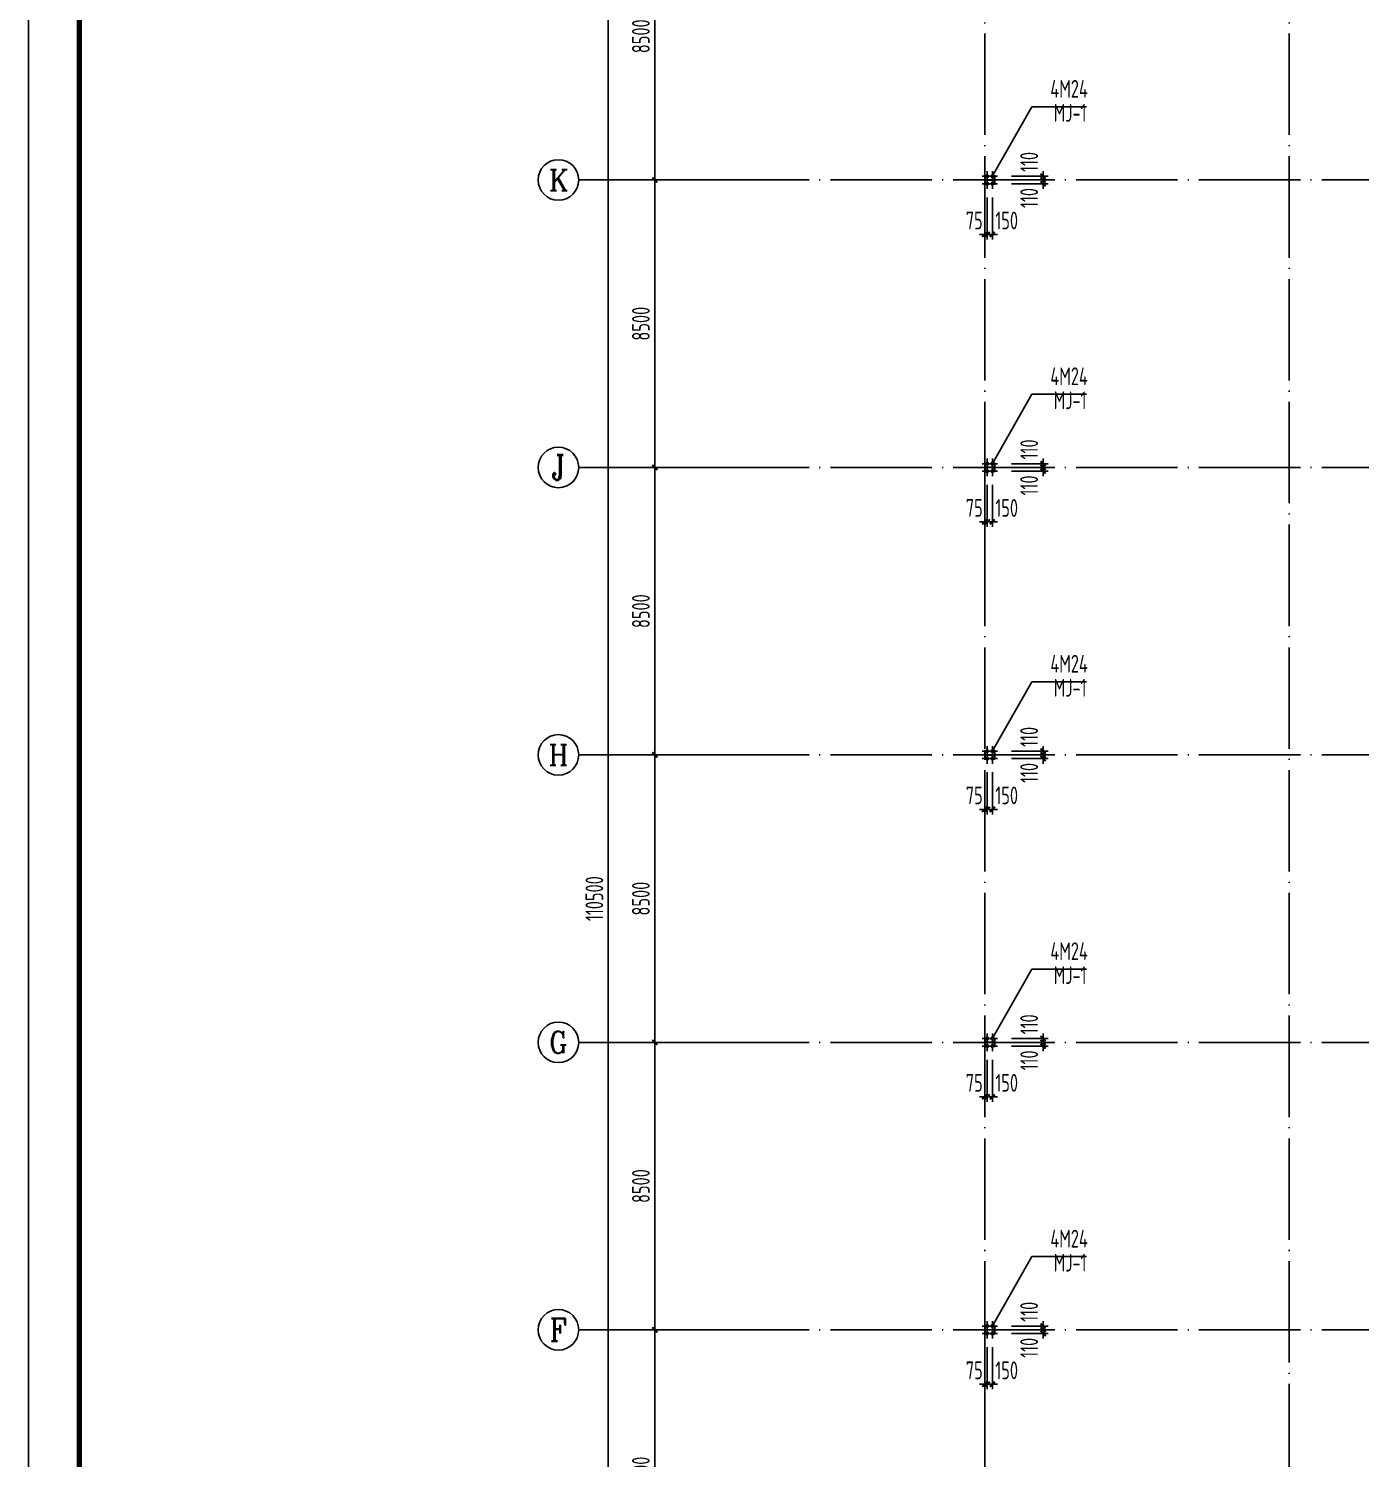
# Model space of a CAD drawing. Extents: x 753177 to 2169292, y -530934 to -273477.
# Drawn here: x 1087066 to 1126425, y -447679 to -405400 of the extents above; entities that cross this region are included whole.
import ezdxf
from ezdxf.enums import TextEntityAlignment as Align

# ---------------------------------------------------------------- set-up
doc = ezdxf.new("R2010")
doc.units = 0
doc.header["$LTSCALE"] = 1500
doc.header["$MEASUREMENT"] = 0
doc.linetypes.add('DASHED', pattern=[0.75, 0.5, -0.25])
doc.linetypes.add('DOTE', pattern=[2.42, 2, -0.2, 0.02, -0.2])
doc.layers.get('Defpoints').update_dxf_attribs({"color": 252})
for name, color, linetype in [('00-tk', 151, 'Continuous'), ('AXIS', 3, 'Continuous'), ('AXIS_TEXT', 7, 'Continuous'), ('Boltx', 252, 'DASHED'), ('DIM', 3, 'Continuous'), ('M_Prof', 2, 'Continuous'), ('TEXT', 7, 'Continuous')]:
    doc.layers.add(name, color=color, linetype=linetype)
doc.layers.add('TK', color=252, linetype='Continuous', lineweight=13)
doc.styles.add('_TCH_AXIS', font='COMPLEX', dxfattribs={"bigfont": 'GBCBIG'})
doc.styles.add('COMPLEX', font='COMPLEX')
doc.styles.add('TSSD_Dimension', font='Tssdeng.shx', dxfattribs={"width": 0.7, "bigfont": 'hztxt.shx'})
doc.styles.add('TSSD_Label', font='Tssdeng.shx', dxfattribs={"width": 0.7, "bigfont": 'hztxt.shx'})
doc.dimstyles.new('TSSD_150_150', dxfattribs={"dimtxt": 525, "dimasz": 150, "dimexe": 150, "dimexo": 375, "dimgap": 150, "dimtad": 1, "dimdec": 0, "dimzin": 0, "dimdsep": 46, "dimtxsty": 'TSSD_Dimension', "dimblk": 'ARCHTICK', "dimblk1": 'ARCHTICK', "dimblk2": 'ARCHTICK', "dimcen": 0, "dimdle": 150, "dimclrt": 7, "dimadec": 0, "dimazin": 0, "dimtfac": 1, "dimtdec": 0, "dimtix": 1, "dimtmove": 2, "dimatfit": 3, "dimfxl": 0, "dimtolj": 1, "dimtzin": 0, "dimarcsym": 0})

# ---------------------------------------------------------------- blocks, each defined once
blk = doc.blocks.new('A$C16496DF1')
at = {"layer": '00-tk'}
blk.add_line((176850, 1500), (3750, 1500), dxfattribs=at)
at = {"layer": '00-tk', "linetype": 'Continuous'}
blk.add_line((178350, 0), (0, 0), dxfattribs=at)
at = {"layer": '00-tk', "const_width": 150}
blk.add_lwpolyline([(3750, 124650), (176850, 124650), (176850, 1500), (3750, 1500)], close=True, dxfattribs=at)
blk = doc.blocks.new('_ArchTick')
at = {"color": 0, "linetype": 'ByBlock', "const_width": 0.4}
blk.add_lwpolyline([(-0.5, -0.5), (0.5, 0.5)], dxfattribs=at)
blk = doc.blocks.new('*D56')
at = {"layer": 'AXIS', "color": 0, "lineweight": -2, "transparency": 16777216}
for p, q in [((587000, 100870), (583475, 100870)), ((583625, 92220), (583625, 101020)), ((587000, 92370), (583475, 92370))]:
    blk.add_line(p, q, dxfattribs=at)
at = {"layer": 'Defpoints', "color": 0, "transparency": 16777216}
for p in [(583625, 100870), (587375, 100870), (587375, 92370)]:
    blk.add_point(p, dxfattribs=at)
at = {"layer": 'AXIS', "color": 0, "lineweight": -2, "transparency": 16777216, "xscale": 150, "yscale": 150, "zscale": 150}
for p, rotation in [((583625, 100870), 90), ((583625, 92370), 270)]:
    blk.add_blockref('_ArchTick', p, dxfattribs=dict(at, rotation=rotation))
at = {"layer": 'AXIS', "color": 7, "transparency": 16777216, "insert": (583213, 96620), "char_height": 525, "attachment_point": 5, "rotation": 90, "style": 'TSSD_Dimension'}
blk.add_mtext('\\A1;8500', dxfattribs=at)
blk = doc.blocks.new('*D57')
at = {"layer": 'AXIS', "color": 0, "lineweight": -2, "transparency": 16777216}
for p, q in [((583625, 100720), (583625, 109520)), ((587000, 109370), (583475, 109370)), ((587000, 100870), (583475, 100870))]:
    blk.add_line(p, q, dxfattribs=at)
at = {"layer": 'Defpoints', "color": 0, "transparency": 16777216}
for p in [(583625, 109370), (587375, 109370), (587375, 100870)]:
    blk.add_point(p, dxfattribs=at)
at = {"layer": 'AXIS', "color": 0, "lineweight": -2, "transparency": 16777216, "xscale": 150, "yscale": 150, "zscale": 150}
for p, rotation in [((583625, 109370), 90), ((583625, 100870), 270)]:
    blk.add_blockref('_ArchTick', p, dxfattribs=dict(at, rotation=rotation))
at = {"layer": 'AXIS', "color": 7, "transparency": 16777216, "insert": (583213, 105120), "char_height": 525, "attachment_point": 5, "rotation": 90, "style": 'TSSD_Dimension'}
blk.add_mtext('\\A1;8500', dxfattribs=at)
blk = doc.blocks.new('*D58')
at = {"layer": 'AXIS', "color": 0, "lineweight": -2, "transparency": 16777216}
for p, q in [((583625, 109220), (583625, 118020)), ((587000, 117870), (583475, 117870)), ((587000, 109370), (583475, 109370))]:
    blk.add_line(p, q, dxfattribs=at)
at = {"layer": 'Defpoints', "color": 0, "transparency": 16777216}
for p in [(583625, 117870), (587375, 117870), (587375, 109370)]:
    blk.add_point(p, dxfattribs=at)
at = {"layer": 'AXIS', "color": 0, "lineweight": -2, "transparency": 16777216, "xscale": 150, "yscale": 150, "zscale": 150}
for p, rotation in [((583625, 117870), 90), ((583625, 109370), 270)]:
    blk.add_blockref('_ArchTick', p, dxfattribs=dict(at, rotation=rotation))
at = {"layer": 'AXIS', "color": 7, "transparency": 16777216, "insert": (583213, 113620), "char_height": 525, "attachment_point": 5, "rotation": 90, "style": 'TSSD_Dimension'}
blk.add_mtext('\\A1;8500', dxfattribs=at)
blk = doc.blocks.new('*D59')
at = {"layer": 'AXIS', "color": 0, "lineweight": -2, "transparency": 16777216}
for p, q in [((583625, 117720), (583625, 126520)), ((587000, 126370), (583475, 126370)), ((587000, 117870), (583475, 117870))]:
    blk.add_line(p, q, dxfattribs=at)
at = {"layer": 'Defpoints', "color": 0, "transparency": 16777216}
for p in [(583625, 126370), (587375, 126370), (587375, 117870)]:
    blk.add_point(p, dxfattribs=at)
at = {"layer": 'AXIS', "color": 0, "lineweight": -2, "transparency": 16777216, "xscale": 150, "yscale": 150, "zscale": 150}
for p, rotation in [((583625, 126370), 90), ((583625, 117870), 270)]:
    blk.add_blockref('_ArchTick', p, dxfattribs=dict(at, rotation=rotation))
at = {"layer": 'AXIS', "color": 7, "transparency": 16777216, "insert": (583213, 122120), "char_height": 525, "attachment_point": 5, "rotation": 90, "style": 'TSSD_Dimension'}
blk.add_mtext('\\A1;8500', dxfattribs=at)
blk = doc.blocks.new('*D60')
at = {"layer": 'AXIS', "color": 0, "lineweight": -2, "transparency": 16777216}
for p, q in [((587000, 134870), (583475, 134870)), ((583625, 126220), (583625, 135020)), ((587000, 126370), (583475, 126370))]:
    blk.add_line(p, q, dxfattribs=at)
at = {"layer": 'Defpoints', "color": 0, "transparency": 16777216}
for p in [(583625, 134870), (587375, 134870), (587375, 126370)]:
    blk.add_point(p, dxfattribs=at)
at = {"layer": 'AXIS', "color": 0, "lineweight": -2, "transparency": 16777216, "xscale": 150, "yscale": 150, "zscale": 150}
for p, rotation in [((583625, 134870), 90), ((583625, 126370), 270)]:
    blk.add_blockref('_ArchTick', p, dxfattribs=dict(at, rotation=rotation))
at = {"layer": 'AXIS', "color": 7, "transparency": 16777216, "insert": (583213, 130620), "char_height": 525, "attachment_point": 5, "rotation": 90, "style": 'TSSD_Dimension'}
blk.add_mtext('\\A1;8500', dxfattribs=at)
blk = doc.blocks.new('*D61')
at = {"layer": 'AXIS', "color": 0, "lineweight": -2, "transparency": 16777216}
for p, q in [((587000, 143370), (583475, 143370)), ((583625, 134720), (583625, 143520)), ((587000, 134870), (583475, 134870))]:
    blk.add_line(p, q, dxfattribs=at)
at = {"layer": 'Defpoints', "color": 0, "transparency": 16777216}
for p in [(583625, 143370), (587375, 143370), (587375, 134870)]:
    blk.add_point(p, dxfattribs=at)
at = {"layer": 'AXIS', "color": 0, "lineweight": -2, "transparency": 16777216, "xscale": 150, "yscale": 150, "zscale": 150}
for p, rotation in [((583625, 143370), 90), ((583625, 134870), 270)]:
    blk.add_blockref('_ArchTick', p, dxfattribs=dict(at, rotation=rotation))
at = {"layer": 'AXIS', "color": 7, "transparency": 16777216, "insert": (583213, 139120), "char_height": 525, "attachment_point": 5, "rotation": 90, "style": 'TSSD_Dimension'}
blk.add_mtext('\\A1;8500', dxfattribs=at)
blk = doc.blocks.new('_AXISO')
blk.add_circle((0, 0), 0.5)
at = {"layer": 'AXIS_TEXT', "style": 'COMPLEX', "width": 1.041667}
blk.add_attdef('A', text='', height=0.56, dxfattribs=at).set_placement((-0.25, -0.28), (0.25, -0.28), align=Align.FIT)
blk = doc.blocks.new('*D66')
at = {"layer": 'Defpoints', "color": 0, "transparency": 16777216}
for p in [(582250, 168870), (588523, 168870), (588523, 58370)]:
    blk.add_point(p, dxfattribs=at)
at = {"layer": 'DIM', "color": 0, "lineweight": -2, "transparency": 16777216}
for p, q in [((588148, 168870), (582100, 168870)), ((582250, 58220), (582250, 169020)), ((588148, 58370), (582100, 58370))]:
    blk.add_line(p, q, dxfattribs=at)
at = {"layer": 'DIM', "color": 0, "lineweight": -2, "transparency": 16777216, "xscale": 150, "yscale": 150, "zscale": 150}
for p, rotation in [((582250, 168870), 90), ((582250, 58370), 270)]:
    blk.add_blockref('_ArchTick', p, dxfattribs=dict(at, rotation=rotation))
at = {"layer": 'DIM', "color": 7, "transparency": 16777216, "insert": (581838, 113620), "char_height": 525, "attachment_point": 5, "rotation": 90, "style": 'TSSD_Dimension'}
blk.add_mtext('\\A1;110500', dxfattribs=at)
blk = doc.blocks.new('A$C01EB0BB3')
at = {"layer": 'M_Prof'}
for points in [[(300, 76375), (300, 76625), (288, 76625), (288, 76504), (12, 76504), (12, 76625), (0, 76625), (0, 76375), (12, 76375), (12, 76496), (288, 76496), (288, 76375)], [(300, 67875), (300, 68125), (288, 68125), (288, 68004), (12, 68004), (12, 68125), (0, 68125), (0, 67875), (12, 67875), (12, 67996), (288, 67996), (288, 67875)], [(300, 59375), (300, 59625), (288, 59625), (288, 59504), (12, 59504), (12, 59625), (0, 59625), (0, 59375), (12, 59375), (12, 59496), (288, 59496), (288, 59375)], [(300, 50875), (300, 51125), (288, 51125), (288, 51004), (12, 51004), (12, 51125), (0, 51125), (0, 50875), (12, 50875), (12, 50996), (288, 50996), (288, 50875)], [(300, 42375), (300, 42625), (288, 42625), (288, 42504), (12, 42504), (12, 42625), (0, 42625), (0, 42375), (12, 42375), (12, 42496), (288, 42496), (288, 42375)]]:
    blk.add_lwpolyline(points, close=True, dxfattribs=at)
blk = doc.blocks.new('*D439')
at = {"layer": 'Defpoints', "color": 0, "transparency": 16777216}
for p in [(1115398, -410016), (1115548, -410016), (1115548, -411486)]:
    blk.add_point(p, dxfattribs=at)
at = {"layer": 'DIM', "color": 0, "lineweight": -2, "transparency": 16777216}
for p, q in [((1115398, -410391), (1115398, -411636)), ((1115548, -410391), (1115548, -411636)), ((1115398, -411486), (1115248, -411486)), ((1115398, -411486), (1115548, -411486)), ((1115548, -411486), (1115698, -411486))]:
    blk.add_line(p, q, dxfattribs=at)
at = {"layer": 'DIM', "color": 0, "lineweight": -2, "transparency": 16777216, "xscale": 150, "yscale": 150, "zscale": 150}
blk.add_blockref('_ArchTick', (1115398, -411486), dxfattribs=at)
at = {"layer": 'DIM', "color": 0, "lineweight": -2, "transparency": 16777216, "xscale": 150, "yscale": 150, "zscale": 150, "rotation": 180}
blk.add_blockref('_ArchTick', (1115548, -411486), dxfattribs=at)
at = {"layer": 'DIM', "color": 7, "transparency": 16777216, "insert": (1115972, -411074), "char_height": 525, "attachment_point": 5, "style": 'TSSD_Dimension'}
blk.add_mtext('\\A1;150', dxfattribs=at)
blk = doc.blocks.new('*D440')
at = {"layer": 'Defpoints', "color": 0, "transparency": 16777216}
for p in [(1115739, -409876), (1115739, -409986), (1117048, -409876)]:
    blk.add_point(p, dxfattribs=at)
at = {"layer": 'DIM', "color": 0, "lineweight": -2, "transparency": 16777216}
for p, q in [((1116114, -409876), (1117198, -409876)), ((1116114, -409986), (1117198, -409986)), ((1117048, -409876), (1117048, -409726)), ((1117048, -409986), (1117048, -409876)), ((1117048, -409986), (1117048, -410136))]:
    blk.add_line(p, q, dxfattribs=at)
at = {"layer": 'DIM', "color": 0, "lineweight": -2, "transparency": 16777216, "xscale": 150, "yscale": 150, "zscale": 150}
for p, rotation in [((1117048, -409876), 270), ((1117048, -409986), 90)]:
    blk.add_blockref('_ArchTick', p, dxfattribs=dict(at, rotation=rotation))
at = {"layer": 'DIM', "color": 7, "transparency": 16777216, "insert": (1116636, -410409), "char_height": 525, "attachment_point": 5, "rotation": 90, "style": 'TSSD_Dimension'}
blk.add_mtext('\\A1;110', dxfattribs=at)
blk = doc.blocks.new('*D441')
at = {"layer": 'Defpoints', "color": 0, "transparency": 16777216}
for p in [(1115323, -410016), (1115398, -410016), (1115398, -411486)]:
    blk.add_point(p, dxfattribs=at)
at = {"layer": 'DIM', "color": 0, "lineweight": -2, "transparency": 16777216}
for p, q in [((1115323, -410391), (1115323, -411636)), ((1115398, -410391), (1115398, -411636)), ((1115323, -411486), (1115173, -411486)), ((1115323, -411486), (1115398, -411486)), ((1115398, -411486), (1115548, -411486))]:
    blk.add_line(p, q, dxfattribs=at)
at = {"layer": 'DIM', "color": 0, "lineweight": -2, "transparency": 16777216, "xscale": 150, "yscale": 150, "zscale": 150}
blk.add_blockref('_ArchTick', (1115323, -411486), dxfattribs=at)
at = {"layer": 'DIM', "color": 0, "lineweight": -2, "transparency": 16777216, "xscale": 150, "yscale": 150, "zscale": 150, "rotation": 180}
blk.add_blockref('_ArchTick', (1115398, -411486), dxfattribs=at)
at = {"layer": 'DIM', "color": 7, "transparency": 16777216, "insert": (1115013, -411074), "char_height": 525, "attachment_point": 5, "style": 'TSSD_Dimension'}
blk.add_mtext('\\A1;75', dxfattribs=at)
blk = doc.blocks.new('*D442')
at = {"layer": 'Defpoints', "color": 0, "transparency": 16777216}
for p in [(1115739, -409766), (1115739, -409876), (1117048, -409766)]:
    blk.add_point(p, dxfattribs=at)
at = {"layer": 'DIM', "color": 0, "lineweight": -2, "transparency": 16777216}
for p, q in [((1117048, -409766), (1117048, -409616)), ((1116114, -409766), (1117198, -409766)), ((1116114, -409876), (1117198, -409876)), ((1117048, -409876), (1117048, -409766)), ((1117048, -409876), (1117048, -410026))]:
    blk.add_line(p, q, dxfattribs=at)
at = {"layer": 'DIM', "color": 0, "lineweight": -2, "transparency": 16777216, "xscale": 150, "yscale": 150, "zscale": 150}
for p, rotation in [((1117048, -409766), 270), ((1117048, -409876), 90)]:
    blk.add_blockref('_ArchTick', p, dxfattribs=dict(at, rotation=rotation))
at = {"layer": 'DIM', "color": 7, "transparency": 16777216, "insert": (1116636, -409343), "char_height": 525, "attachment_point": 5, "rotation": 90, "style": 'TSSD_Dimension'}
blk.add_mtext('\\A1;110', dxfattribs=at)
blk = doc.blocks.new('*D451')
at = {"layer": 'Defpoints', "color": 0, "transparency": 16777216}
for p in [(1115398, -418516), (1115548, -418516), (1115548, -419986)]:
    blk.add_point(p, dxfattribs=at)
at = {"layer": 'DIM', "color": 0, "lineweight": -2, "transparency": 16777216}
for p, q in [((1115398, -418891), (1115398, -420136)), ((1115548, -418891), (1115548, -420136)), ((1115398, -419986), (1115248, -419986)), ((1115398, -419986), (1115548, -419986)), ((1115548, -419986), (1115698, -419986))]:
    blk.add_line(p, q, dxfattribs=at)
at = {"layer": 'DIM', "color": 0, "lineweight": -2, "transparency": 16777216, "xscale": 150, "yscale": 150, "zscale": 150}
blk.add_blockref('_ArchTick', (1115398, -419986), dxfattribs=at)
at = {"layer": 'DIM', "color": 0, "lineweight": -2, "transparency": 16777216, "xscale": 150, "yscale": 150, "zscale": 150, "rotation": 180}
blk.add_blockref('_ArchTick', (1115548, -419986), dxfattribs=at)
at = {"layer": 'DIM', "color": 7, "transparency": 16777216, "insert": (1115972, -419574), "char_height": 525, "attachment_point": 5, "style": 'TSSD_Dimension'}
blk.add_mtext('\\A1;150', dxfattribs=at)
blk = doc.blocks.new('*D452')
at = {"layer": 'Defpoints', "color": 0, "transparency": 16777216}
for p in [(1115739, -418376), (1115739, -418486), (1117048, -418376)]:
    blk.add_point(p, dxfattribs=at)
at = {"layer": 'DIM', "color": 0, "lineweight": -2, "transparency": 16777216}
for p, q in [((1116114, -418376), (1117198, -418376)), ((1116114, -418486), (1117198, -418486)), ((1117048, -418376), (1117048, -418226)), ((1117048, -418486), (1117048, -418376)), ((1117048, -418486), (1117048, -418636))]:
    blk.add_line(p, q, dxfattribs=at)
at = {"layer": 'DIM', "color": 0, "lineweight": -2, "transparency": 16777216, "xscale": 150, "yscale": 150, "zscale": 150}
for p, rotation in [((1117048, -418376), 270), ((1117048, -418486), 90)]:
    blk.add_blockref('_ArchTick', p, dxfattribs=dict(at, rotation=rotation))
at = {"layer": 'DIM', "color": 7, "transparency": 16777216, "insert": (1116636, -418909), "char_height": 525, "attachment_point": 5, "rotation": 90, "style": 'TSSD_Dimension'}
blk.add_mtext('\\A1;110', dxfattribs=at)
blk = doc.blocks.new('*D453')
at = {"layer": 'Defpoints', "color": 0, "transparency": 16777216}
for p in [(1115323, -418516), (1115398, -418516), (1115398, -419986)]:
    blk.add_point(p, dxfattribs=at)
at = {"layer": 'DIM', "color": 0, "lineweight": -2, "transparency": 16777216}
for p, q in [((1115323, -418891), (1115323, -420136)), ((1115398, -418891), (1115398, -420136)), ((1115323, -419986), (1115173, -419986)), ((1115323, -419986), (1115398, -419986)), ((1115398, -419986), (1115548, -419986))]:
    blk.add_line(p, q, dxfattribs=at)
at = {"layer": 'DIM', "color": 0, "lineweight": -2, "transparency": 16777216, "xscale": 150, "yscale": 150, "zscale": 150}
blk.add_blockref('_ArchTick', (1115323, -419986), dxfattribs=at)
at = {"layer": 'DIM', "color": 0, "lineweight": -2, "transparency": 16777216, "xscale": 150, "yscale": 150, "zscale": 150, "rotation": 180}
blk.add_blockref('_ArchTick', (1115398, -419986), dxfattribs=at)
at = {"layer": 'DIM', "color": 7, "transparency": 16777216, "insert": (1115013, -419574), "char_height": 525, "attachment_point": 5, "style": 'TSSD_Dimension'}
blk.add_mtext('\\A1;75', dxfattribs=at)
blk = doc.blocks.new('*D454')
at = {"layer": 'Defpoints', "color": 0, "transparency": 16777216}
for p in [(1115739, -418266), (1115739, -418376), (1117048, -418266)]:
    blk.add_point(p, dxfattribs=at)
at = {"layer": 'DIM', "color": 0, "lineweight": -2, "transparency": 16777216}
for p, q in [((1117048, -418266), (1117048, -418116)), ((1116114, -418266), (1117198, -418266)), ((1116114, -418376), (1117198, -418376)), ((1117048, -418376), (1117048, -418266)), ((1117048, -418376), (1117048, -418526))]:
    blk.add_line(p, q, dxfattribs=at)
at = {"layer": 'DIM', "color": 0, "lineweight": -2, "transparency": 16777216, "xscale": 150, "yscale": 150, "zscale": 150}
for p, rotation in [((1117048, -418266), 270), ((1117048, -418376), 90)]:
    blk.add_blockref('_ArchTick', p, dxfattribs=dict(at, rotation=rotation))
at = {"layer": 'DIM', "color": 7, "transparency": 16777216, "insert": (1116636, -417843), "char_height": 525, "attachment_point": 5, "rotation": 90, "style": 'TSSD_Dimension'}
blk.add_mtext('\\A1;110', dxfattribs=at)
blk = doc.blocks.new('*D471')
at = {"layer": 'Defpoints', "color": 0, "transparency": 16777216}
for p in [(1115398, -427016), (1115548, -427016), (1115548, -428486)]:
    blk.add_point(p, dxfattribs=at)
at = {"layer": 'DIM', "color": 0, "lineweight": -2, "transparency": 16777216}
for p, q in [((1115398, -427391), (1115398, -428636)), ((1115548, -427391), (1115548, -428636)), ((1115398, -428486), (1115248, -428486)), ((1115398, -428486), (1115548, -428486)), ((1115548, -428486), (1115698, -428486))]:
    blk.add_line(p, q, dxfattribs=at)
at = {"layer": 'DIM', "color": 0, "lineweight": -2, "transparency": 16777216, "xscale": 150, "yscale": 150, "zscale": 150}
blk.add_blockref('_ArchTick', (1115398, -428486), dxfattribs=at)
at = {"layer": 'DIM', "color": 0, "lineweight": -2, "transparency": 16777216, "xscale": 150, "yscale": 150, "zscale": 150, "rotation": 180}
blk.add_blockref('_ArchTick', (1115548, -428486), dxfattribs=at)
at = {"layer": 'DIM', "color": 7, "transparency": 16777216, "insert": (1115972, -428074), "char_height": 525, "attachment_point": 5, "style": 'TSSD_Dimension'}
blk.add_mtext('\\A1;150', dxfattribs=at)
blk = doc.blocks.new('*D472')
at = {"layer": 'Defpoints', "color": 0, "transparency": 16777216}
for p in [(1115739, -426876), (1115739, -426986), (1117048, -426876)]:
    blk.add_point(p, dxfattribs=at)
at = {"layer": 'DIM', "color": 0, "lineweight": -2, "transparency": 16777216}
for p, q in [((1116114, -426876), (1117198, -426876)), ((1116114, -426986), (1117198, -426986)), ((1117048, -426876), (1117048, -426726)), ((1117048, -426986), (1117048, -426876)), ((1117048, -426986), (1117048, -427136))]:
    blk.add_line(p, q, dxfattribs=at)
at = {"layer": 'DIM', "color": 0, "lineweight": -2, "transparency": 16777216, "xscale": 150, "yscale": 150, "zscale": 150}
for p, rotation in [((1117048, -426876), 270), ((1117048, -426986), 90)]:
    blk.add_blockref('_ArchTick', p, dxfattribs=dict(at, rotation=rotation))
at = {"layer": 'DIM', "color": 7, "transparency": 16777216, "insert": (1116636, -427409), "char_height": 525, "attachment_point": 5, "rotation": 90, "style": 'TSSD_Dimension'}
blk.add_mtext('\\A1;110', dxfattribs=at)
blk = doc.blocks.new('*D473')
at = {"layer": 'Defpoints', "color": 0, "transparency": 16777216}
for p in [(1115323, -427016), (1115398, -427016), (1115398, -428486)]:
    blk.add_point(p, dxfattribs=at)
at = {"layer": 'DIM', "color": 0, "lineweight": -2, "transparency": 16777216}
for p, q in [((1115323, -427391), (1115323, -428636)), ((1115398, -427391), (1115398, -428636)), ((1115323, -428486), (1115173, -428486)), ((1115323, -428486), (1115398, -428486)), ((1115398, -428486), (1115548, -428486))]:
    blk.add_line(p, q, dxfattribs=at)
at = {"layer": 'DIM', "color": 0, "lineweight": -2, "transparency": 16777216, "xscale": 150, "yscale": 150, "zscale": 150}
blk.add_blockref('_ArchTick', (1115323, -428486), dxfattribs=at)
at = {"layer": 'DIM', "color": 0, "lineweight": -2, "transparency": 16777216, "xscale": 150, "yscale": 150, "zscale": 150, "rotation": 180}
blk.add_blockref('_ArchTick', (1115398, -428486), dxfattribs=at)
at = {"layer": 'DIM', "color": 7, "transparency": 16777216, "insert": (1115013, -428074), "char_height": 525, "attachment_point": 5, "style": 'TSSD_Dimension'}
blk.add_mtext('\\A1;75', dxfattribs=at)
blk = doc.blocks.new('*D474')
at = {"layer": 'Defpoints', "color": 0, "transparency": 16777216}
for p in [(1115739, -426766), (1115739, -426876), (1117048, -426766)]:
    blk.add_point(p, dxfattribs=at)
at = {"layer": 'DIM', "color": 0, "lineweight": -2, "transparency": 16777216}
for p, q in [((1116114, -426766), (1117198, -426766)), ((1116114, -426876), (1117198, -426876)), ((1117048, -426766), (1117048, -426616)), ((1117048, -426876), (1117048, -426766)), ((1117048, -426876), (1117048, -427026))]:
    blk.add_line(p, q, dxfattribs=at)
at = {"layer": 'DIM', "color": 0, "lineweight": -2, "transparency": 16777216, "xscale": 150, "yscale": 150, "zscale": 150}
for p, rotation in [((1117048, -426766), 270), ((1117048, -426876), 90)]:
    blk.add_blockref('_ArchTick', p, dxfattribs=dict(at, rotation=rotation))
at = {"layer": 'DIM', "color": 7, "transparency": 16777216, "insert": (1116636, -426343), "char_height": 525, "attachment_point": 5, "rotation": 90, "style": 'TSSD_Dimension'}
blk.add_mtext('\\A1;110', dxfattribs=at)
blk = doc.blocks.new('*D483')
at = {"layer": 'Defpoints', "color": 0, "transparency": 16777216}
for p in [(1115398, -435516), (1115548, -435516), (1115548, -436986)]:
    blk.add_point(p, dxfattribs=at)
at = {"layer": 'DIM', "color": 0, "lineweight": -2, "transparency": 16777216}
for p, q in [((1115398, -435891), (1115398, -437136)), ((1115548, -435891), (1115548, -437136)), ((1115398, -436986), (1115248, -436986)), ((1115398, -436986), (1115548, -436986)), ((1115548, -436986), (1115698, -436986))]:
    blk.add_line(p, q, dxfattribs=at)
at = {"layer": 'DIM', "color": 0, "lineweight": -2, "transparency": 16777216, "xscale": 150, "yscale": 150, "zscale": 150}
blk.add_blockref('_ArchTick', (1115398, -436986), dxfattribs=at)
at = {"layer": 'DIM', "color": 0, "lineweight": -2, "transparency": 16777216, "xscale": 150, "yscale": 150, "zscale": 150, "rotation": 180}
blk.add_blockref('_ArchTick', (1115548, -436986), dxfattribs=at)
at = {"layer": 'DIM', "color": 7, "transparency": 16777216, "insert": (1115972, -436574), "char_height": 525, "attachment_point": 5, "style": 'TSSD_Dimension'}
blk.add_mtext('\\A1;150', dxfattribs=at)
blk = doc.blocks.new('*D484')
at = {"layer": 'Defpoints', "color": 0, "transparency": 16777216}
for p in [(1115739, -435376), (1117048, -435376), (1115739, -435486)]:
    blk.add_point(p, dxfattribs=at)
at = {"layer": 'DIM', "color": 0, "lineweight": -2, "transparency": 16777216}
for p, q in [((1116114, -435376), (1117198, -435376)), ((1117048, -435376), (1117048, -435226)), ((1117048, -435486), (1117048, -435376)), ((1116114, -435486), (1117198, -435486)), ((1117048, -435486), (1117048, -435636))]:
    blk.add_line(p, q, dxfattribs=at)
at = {"layer": 'DIM', "color": 0, "lineweight": -2, "transparency": 16777216, "xscale": 150, "yscale": 150, "zscale": 150}
for p, rotation in [((1117048, -435376), 270), ((1117048, -435486), 90)]:
    blk.add_blockref('_ArchTick', p, dxfattribs=dict(at, rotation=rotation))
at = {"layer": 'DIM', "color": 7, "transparency": 16777216, "insert": (1116636, -435909), "char_height": 525, "attachment_point": 5, "rotation": 90, "style": 'TSSD_Dimension'}
blk.add_mtext('\\A1;110', dxfattribs=at)
blk = doc.blocks.new('*D485')
at = {"layer": 'Defpoints', "color": 0, "transparency": 16777216}
for p in [(1115323, -435516), (1115398, -435516), (1115398, -436986)]:
    blk.add_point(p, dxfattribs=at)
at = {"layer": 'DIM', "color": 0, "lineweight": -2, "transparency": 16777216}
for p, q in [((1115323, -435891), (1115323, -437136)), ((1115398, -435891), (1115398, -437136)), ((1115323, -436986), (1115173, -436986)), ((1115323, -436986), (1115398, -436986)), ((1115398, -436986), (1115548, -436986))]:
    blk.add_line(p, q, dxfattribs=at)
at = {"layer": 'DIM', "color": 0, "lineweight": -2, "transparency": 16777216, "xscale": 150, "yscale": 150, "zscale": 150}
blk.add_blockref('_ArchTick', (1115323, -436986), dxfattribs=at)
at = {"layer": 'DIM', "color": 0, "lineweight": -2, "transparency": 16777216, "xscale": 150, "yscale": 150, "zscale": 150, "rotation": 180}
blk.add_blockref('_ArchTick', (1115398, -436986), dxfattribs=at)
at = {"layer": 'DIM', "color": 7, "transparency": 16777216, "insert": (1115013, -436574), "char_height": 525, "attachment_point": 5, "style": 'TSSD_Dimension'}
blk.add_mtext('\\A1;75', dxfattribs=at)
blk = doc.blocks.new('*D486')
at = {"layer": 'Defpoints', "color": 0, "transparency": 16777216}
for p in [(1115739, -435266), (1115739, -435376), (1117048, -435266)]:
    blk.add_point(p, dxfattribs=at)
at = {"layer": 'DIM', "color": 0, "lineweight": -2, "transparency": 16777216}
for p, q in [((1116114, -435266), (1117198, -435266)), ((1116114, -435376), (1117198, -435376)), ((1117048, -435266), (1117048, -435116)), ((1117048, -435376), (1117048, -435266)), ((1117048, -435376), (1117048, -435526))]:
    blk.add_line(p, q, dxfattribs=at)
at = {"layer": 'DIM', "color": 0, "lineweight": -2, "transparency": 16777216, "xscale": 150, "yscale": 150, "zscale": 150}
for p, rotation in [((1117048, -435266), 270), ((1117048, -435376), 90)]:
    blk.add_blockref('_ArchTick', p, dxfattribs=dict(at, rotation=rotation))
at = {"layer": 'DIM', "color": 7, "transparency": 16777216, "insert": (1116636, -434843), "char_height": 525, "attachment_point": 5, "rotation": 90, "style": 'TSSD_Dimension'}
blk.add_mtext('\\A1;110', dxfattribs=at)
blk = doc.blocks.new('*D459')
at = {"layer": 'Defpoints', "color": 0, "transparency": 16777216}
for p in [(1115398, -444016), (1115548, -444016), (1115548, -445486)]:
    blk.add_point(p, dxfattribs=at)
at = {"layer": 'DIM', "color": 0, "lineweight": -2, "transparency": 16777216}
for p, q in [((1115398, -444391), (1115398, -445636)), ((1115548, -444391), (1115548, -445636)), ((1115398, -445486), (1115248, -445486)), ((1115398, -445486), (1115548, -445486)), ((1115548, -445486), (1115698, -445486))]:
    blk.add_line(p, q, dxfattribs=at)
at = {"layer": 'DIM', "color": 0, "lineweight": -2, "transparency": 16777216, "xscale": 150, "yscale": 150, "zscale": 150}
blk.add_blockref('_ArchTick', (1115398, -445486), dxfattribs=at)
at = {"layer": 'DIM', "color": 0, "lineweight": -2, "transparency": 16777216, "xscale": 150, "yscale": 150, "zscale": 150, "rotation": 180}
blk.add_blockref('_ArchTick', (1115548, -445486), dxfattribs=at)
at = {"layer": 'DIM', "color": 7, "transparency": 16777216, "insert": (1115972, -445074), "char_height": 525, "attachment_point": 5, "style": 'TSSD_Dimension'}
blk.add_mtext('\\A1;150', dxfattribs=at)
blk = doc.blocks.new('*D460')
at = {"layer": 'Defpoints', "color": 0, "transparency": 16777216}
for p in [(1115739, -443876), (1117048, -443876), (1115739, -443986)]:
    blk.add_point(p, dxfattribs=at)
at = {"layer": 'DIM', "color": 0, "lineweight": -2, "transparency": 16777216}
for p, q in [((1116114, -443876), (1117198, -443876)), ((1117048, -443876), (1117048, -443726)), ((1117048, -443986), (1117048, -443876)), ((1116114, -443986), (1117198, -443986)), ((1117048, -443986), (1117048, -444136))]:
    blk.add_line(p, q, dxfattribs=at)
at = {"layer": 'DIM', "color": 0, "lineweight": -2, "transparency": 16777216, "xscale": 150, "yscale": 150, "zscale": 150}
for p, rotation in [((1117048, -443876), 270), ((1117048, -443986), 90)]:
    blk.add_blockref('_ArchTick', p, dxfattribs=dict(at, rotation=rotation))
at = {"layer": 'DIM', "color": 7, "transparency": 16777216, "insert": (1116636, -444409), "char_height": 525, "attachment_point": 5, "rotation": 90, "style": 'TSSD_Dimension'}
blk.add_mtext('\\A1;110', dxfattribs=at)
blk = doc.blocks.new('*D461')
at = {"layer": 'Defpoints', "color": 0, "transparency": 16777216}
for p in [(1115323, -444016), (1115398, -444016), (1115398, -445486)]:
    blk.add_point(p, dxfattribs=at)
at = {"layer": 'DIM', "color": 0, "lineweight": -2, "transparency": 16777216}
for p, q in [((1115323, -444391), (1115323, -445636)), ((1115398, -444391), (1115398, -445636)), ((1115323, -445486), (1115173, -445486)), ((1115323, -445486), (1115398, -445486)), ((1115398, -445486), (1115548, -445486))]:
    blk.add_line(p, q, dxfattribs=at)
at = {"layer": 'DIM', "color": 0, "lineweight": -2, "transparency": 16777216, "xscale": 150, "yscale": 150, "zscale": 150}
blk.add_blockref('_ArchTick', (1115323, -445486), dxfattribs=at)
at = {"layer": 'DIM', "color": 0, "lineweight": -2, "transparency": 16777216, "xscale": 150, "yscale": 150, "zscale": 150, "rotation": 180}
blk.add_blockref('_ArchTick', (1115398, -445486), dxfattribs=at)
at = {"layer": 'DIM', "color": 7, "transparency": 16777216, "insert": (1115013, -445074), "char_height": 525, "attachment_point": 5, "style": 'TSSD_Dimension'}
blk.add_mtext('\\A1;75', dxfattribs=at)
blk = doc.blocks.new('*D462')
at = {"layer": 'Defpoints', "color": 0, "transparency": 16777216}
for p in [(1115739, -443766), (1115739, -443876), (1117048, -443766)]:
    blk.add_point(p, dxfattribs=at)
at = {"layer": 'DIM', "color": 0, "lineweight": -2, "transparency": 16777216}
for p, q in [((1116114, -443766), (1117198, -443766)), ((1116114, -443876), (1117198, -443876)), ((1117048, -443766), (1117048, -443616)), ((1117048, -443876), (1117048, -443766)), ((1117048, -443876), (1117048, -444026))]:
    blk.add_line(p, q, dxfattribs=at)
at = {"layer": 'DIM', "color": 0, "lineweight": -2, "transparency": 16777216, "xscale": 150, "yscale": 150, "zscale": 150}
for p, rotation in [((1117048, -443766), 270), ((1117048, -443876), 90)]:
    blk.add_blockref('_ArchTick', p, dxfattribs=dict(at, rotation=rotation))
at = {"layer": 'DIM', "color": 7, "transparency": 16777216, "insert": (1116636, -443343), "char_height": 525, "attachment_point": 5, "rotation": 90, "style": 'TSSD_Dimension'}
blk.add_mtext('\\A1;110', dxfattribs=at)
blk = doc.blocks.new('A$C72AE6952')
at = {"layer": 'AXIS', "color": 252, "linetype": 'DOTE'}
for p, q in [((0, 113500), (0, -3000)), ((9000, 113500), (9000, -3000)), ((42000, 76500), (-6000, 76500)), ((42000, 68000), (-6000, 68000)), ((42000, 59500), (-6000, 59500)), ((42000, 51000), (-6000, 51000)), ((42000, 42500), (-6000, 42500))]:
    blk.add_line(p, q, dxfattribs=at)
at = {"layer": 'AXIS'}
for p, q in [((-6000, 76500), (-12000, 76500)), ((-6000, 68000), (-12000, 68000)), ((-6000, 59500), (-12000, 59500)), ((-6000, 51000), (-12000, 51000)), ((-6000, 42500), (-12000, 42500))]:
    blk.add_line(p, q, dxfattribs=at)
ref = blk.add_blockref('_AXISO', (-12600, 76500), dxfattribs=dict(at, xscale=1200, yscale=1200, zscale=1200))
ref.add_attrib('A', 'K', dxfattribs={"layer": 'AXIS_TEXT', "height": 622.9, "style": '_TCH_AXIS'}).set_placement((-12881.8, 76188.6), (-12318.2, 76188.6), align=Align.FIT)
ref = blk.add_blockref('_AXISO', (-12600, 68000), dxfattribs=dict(at, xscale=1200, yscale=1200, zscale=1200))
ref.add_attrib('A', 'J', dxfattribs={"layer": 'AXIS_TEXT', "height": 744.1, "style": '_TCH_AXIS'}).set_placement((-12794.9, 67628), (-12405.1, 67628), align=Align.FIT)
ref = blk.add_blockref('_AXISO', (-12600, 59500), dxfattribs=dict(at, xscale=1200, yscale=1200, zscale=1200))
ref.add_attrib('A', 'H', dxfattribs={"layer": 'AXIS_TEXT', "height": 608.3, "style": '_TCH_AXIS'}).set_placement((-12889.7, 59195.9), (-12310.3, 59195.9), align=Align.FIT)
ref = blk.add_blockref('_AXISO', (-12600, 51000), dxfattribs=dict(at, xscale=1200, yscale=1200, zscale=1200))
ref.add_attrib('A', 'G', dxfattribs={"layer": 'AXIS_TEXT', "height": 637.8, "style": '_TCH_AXIS'}).set_placement((-12873.3, 50681.1), (-12326.7, 50681.1), align=Align.FIT)
ref = blk.add_blockref('_AXISO', (-12600, 42500), dxfattribs=dict(at, xscale=1200, yscale=1200, zscale=1200))
ref.add_attrib('A', 'F', dxfattribs={"layer": 'AXIS_TEXT', "height": 668.2, "style": '_TCH_AXIS'}).set_placement((-12854.5, 42165.9), (-12345.5, 42165.9), align=Align.FIT)
for p1, p2, picture, middle in [((-6000, 76500), (-6000, 85000), '*D61', (-10162.5, 80750)), ((-6000, 68000), (-6000, 76500), '*D60', (-10162.5, 72250)), ((-6000, 59500), (-6000, 68000), '*D59', (-10162.5, 63750)), ((-6000, 51000), (-6000, 59500), '*D58', (-10162.5, 55250)), ((-6000, 42500), (-6000, 51000), '*D57', (-10162.5, 46750)), ((-6000, 34000), (-6000, 42500), '*D56', (-10162.5, 38250))]:
    dim = blk.add_aligned_dim(p1=p1, p2=p2, distance=3750, dimstyle='TSSD_150_150', dxfattribs=at)
    dim.commit()
    dim.dimension.update_dxf_attribs({"geometry": picture, "text_midpoint": middle, "insert": (-593375.3, -58370.2)})
at = {"layer": 'DIM'}
dim = blk.add_linear_dim(base=(-11125.3, 110500), p1=(-4852.4, 0), p2=(-4852.4, 110500), angle=90, dimstyle='TSSD_150_150', dxfattribs=at)
dim.commit()
dim.dimension.update_dxf_attribs({"geometry": '*D66', "text_midpoint": (-11537.8, 55250), "insert": (-593375.3, -58370.2)})

msp = doc.modelspace()

# ---------------------------------------------------------------- linework, layer by layer
at = {"layer": 'Boltx'}
for p, q in [((1115398.2, -409616.1), (1115398.2, -409916.1)), ((1115548.2, -409616.1), (1115548.2, -409916.1)), ((1115548.2, -409766.1), (1115248.2, -409766.1)), ((1115548.2, -409986.1), (1115248.2, -409986.1)), ((1115698.2, -409766.1), (1115398.2, -409766.1)), ((1115398.2, -409836.1), (1115398.2, -410136.1)), ((1115698.2, -409986.1), (1115398.2, -409986.1)), ((1115548.2, -409836.1), (1115548.2, -410136.1)), ((1115398.2, -418116.1), (1115398.2, -418416.1)), ((1115548.2, -418116.1), (1115548.2, -418416.1)), ((1115548.2, -418266.1), (1115248.2, -418266.1)), ((1115548.2, -418486.1), (1115248.2, -418486.1)), ((1115698.2, -418266.1), (1115398.2, -418266.1)), ((1115398.2, -418336.1), (1115398.2, -418636.1)), ((1115698.2, -418486.1), (1115398.2, -418486.1)), ((1115548.2, -418336.1), (1115548.2, -418636.1)), ((1115548.2, -426766.1), (1115248.2, -426766.1)), ((1115548.2, -426986.1), (1115248.2, -426986.1)), ((1115398.2, -426616.1), (1115398.2, -426916.1)), ((1115698.2, -426766.1), (1115398.2, -426766.1)), ((1115398.2, -426836.1), (1115398.2, -427136.1)), ((1115698.2, -426986.1), (1115398.2, -426986.1)), ((1115548.2, -426616.1), (1115548.2, -426916.1)), ((1115548.2, -426836.1), (1115548.2, -427136.1)), ((1115548.2, -435266.1), (1115248.2, -435266.1)), ((1115398.2, -435116.1), (1115398.2, -435416.1)), ((1115698.2, -435266.1), (1115398.2, -435266.1)), ((1115398.2, -435336.1), (1115398.2, -435636.1)), ((1115548.2, -435116.1), (1115548.2, -435416.1)), ((1115548.2, -435336.1), (1115548.2, -435636.1)), ((1115548.2, -435486.1), (1115248.2, -435486.1)), ((1115698.2, -435486.1), (1115398.2, -435486.1)), ((1115548.2, -443766.1), (1115248.2, -443766.1)), ((1115398.2, -443616.1), (1115398.2, -443916.1)), ((1115698.2, -443766.1), (1115398.2, -443766.1)), ((1115398.2, -443836.1), (1115398.2, -444136.1)), ((1115548.2, -443616.1), (1115548.2, -443916.1)), ((1115548.2, -443836.1), (1115548.2, -444136.1)), ((1115548.2, -443986.1), (1115248.2, -443986.1)), ((1115698.2, -443986.1), (1115398.2, -443986.1))]:
    msp.add_line(p, q, dxfattribs=at)
for points in [[(1115368.2, -409766.1, 60, 60, 1), (1115428.2, -409766.1, 60, 60, 1)], [(1115368.2, -409986.1, 60, 60, 1), (1115428.2, -409986.1, 60, 60, 1)], [(1115518.2, -409766.1, 60, 60, 1), (1115578.2, -409766.1, 60, 60, 1)], [(1115518.2, -409986.1, 60, 60, 1), (1115578.2, -409986.1, 60, 60, 1)], [(1115368.2, -418266.1, 60, 60, 1), (1115428.2, -418266.1, 60, 60, 1)], [(1115368.2, -418486.1, 60, 60, 1), (1115428.2, -418486.1, 60, 60, 1)], [(1115518.2, -418266.1, 60, 60, 1), (1115578.2, -418266.1, 60, 60, 1)], [(1115518.2, -418486.1, 60, 60, 1), (1115578.2, -418486.1, 60, 60, 1)], [(1115368.2, -426766.1, 60, 60, 1), (1115428.2, -426766.1, 60, 60, 1)], [(1115368.2, -426986.1, 60, 60, 1), (1115428.2, -426986.1, 60, 60, 1)], [(1115518.2, -426766.1, 60, 60, 1), (1115578.2, -426766.1, 60, 60, 1)], [(1115518.2, -426986.1, 60, 60, 1), (1115578.2, -426986.1, 60, 60, 1)], [(1115368.2, -435266.1, 60, 60, 1), (1115428.2, -435266.1, 60, 60, 1)], [(1115368.2, -435486.1, 60, 60, 1), (1115428.2, -435486.1, 60, 60, 1)], [(1115518.2, -435266.1, 60, 60, 1), (1115578.2, -435266.1, 60, 60, 1)], [(1115518.2, -435486.1, 60, 60, 1), (1115578.2, -435486.1, 60, 60, 1)], [(1115368.2, -443766.1, 60, 60, 1), (1115428.2, -443766.1, 60, 60, 1)], [(1115518.2, -443766.1, 60, 60, 1), (1115578.2, -443766.1, 60, 60, 1)], [(1115368.2, -443986.1, 60, 60, 1), (1115428.2, -443986.1, 60, 60, 1)], [(1115518.2, -443986.1, 60, 60, 1), (1115578.2, -443986.1, 60, 60, 1)]]:
    msp.add_lwpolyline(points, format="xyseb", close=True, dxfattribs=at)
at = {"layer": 'TEXT'}
for p, q in [((1116714.7, -407712.3), (1115542.5, -409776.1)), ((1116714.7, -407712.3), (1118329.9, -407712.3)), ((1116714.7, -416212.3), (1115542.5, -418276.1)), ((1116714.7, -416212.3), (1118329.9, -416212.3)), ((1116714.7, -424712.3), (1115542.5, -426776.1)), ((1116714.7, -424712.3), (1118329.9, -424712.3)), ((1116714.7, -433212.3), (1115542.5, -435276.1)), ((1116714.7, -433212.3), (1118329.9, -433212.3)), ((1116714.7, -441712.3), (1115542.5, -443776.1)), ((1116714.7, -441712.3), (1118329.9, -441712.3))]:
    msp.add_line(p, q, dxfattribs=at)

# ---------------------------------------------------------------- block references
for name in ['A$C72AE6952', 'A$C01EB0BB3']:
    msp.add_blockref(name, (1115323.2, -486376.1))
at = {"layer": 'TK', "color": 2, "linetype": 'ByBlock', "rotation": 270}
msp.add_blockref('A$C16496DF1', (1087066, -351876.7), dxfattribs=at)

# ---------------------------------------------------------------- texts
at = {"layer": 'TEXT', "style": 'TSSD_Label', "width": 0.7}
for s, p in [('4M24', (1118370.8, -407600.9)), ('MJ-1', (1118329.9, -408310.9)), ('4M24', (1118370.8, -416100.9)), ('MJ-1', (1118329.9, -416810.9)), ('4M24', (1118370.8, -424600.9)), ('MJ-1', (1118329.9, -425310.9)), ('4M24', (1118370.8, -433100.9)), ('MJ-1', (1118329.9, -433810.9)), ('4M24', (1118370.8, -441600.9)), ('MJ-1', (1118329.9, -442310.9))]:
    msp.add_text(s, height=525, dxfattribs=at).set_placement(p, align=Align.BOTTOM_RIGHT)

# ---------------------------------------------------------------- dimensions: what is measured, and where the dimension line sits
at = {"layer": 'DIM'}
for base, p1, p2, picture, middle in [((1117048.2, -409766.1), (1115738.7, -409876.1), (1115738.7, -409766.1), '*D442', (1116635.7, -409342.7)), ((1117048.2, -409876.1), (1115738.7, -409986.1), (1115738.7, -409876.1), '*D440', (1116635.7, -410409.4)), ((1117048.2, -418266.1), (1115738.7, -418376.1), (1115738.7, -418266.1), '*D454', (1116635.7, -417842.7)), ((1117048.2, -418376.1), (1115738.7, -418486.1), (1115738.7, -418376.1), '*D452', (1116635.7, -418909.4)), ((1117048.2, -426766.1), (1115738.7, -426876.1), (1115738.7, -426766.1), '*D474', (1116635.7, -426342.7)), ((1117048.2, -426876.1), (1115738.7, -426986.1), (1115738.7, -426876.1), '*D472', (1116635.7, -427409.4)), ((1117048.2, -435266.1), (1115738.7, -435376.1), (1115738.7, -435266.1), '*D486', (1116635.7, -434842.7)), ((1117048.2, -435376.1), (1115738.7, -435486.1), (1115738.7, -435376.1), '*D484', (1116635.7, -435909.4)), ((1117048.2, -443766.1), (1115738.7, -443876.1), (1115738.7, -443766.1), '*D462', (1116635.7, -443342.7)), ((1117048.2, -443876.1), (1115738.7, -443986.1), (1115738.7, -443876.1), '*D460', (1116635.7, -444409.4))]:
    dim = msp.add_linear_dim(base=base, p1=p1, p2=p2, angle=90, dimstyle='TSSD_150_150', dxfattribs=at)
    dim.commit()
    dim.dimension.update_dxf_attribs({"geometry": picture, "text_midpoint": middle, "dimtype": 160})
for base, p1, p2, picture, middle in [((1115398.2, -411486.1), (1115323.2, -410016.1), (1115398.2, -410016.1), '*D441', (1115012.9, -411073.6)), ((1115548.2, -411486.1), (1115398.2, -410016.1), (1115548.2, -410016.1), '*D439', (1115971.5, -411073.6)), ((1115398.2, -419986.1), (1115323.2, -418516.1), (1115398.2, -418516.1), '*D453', (1115012.9, -419573.6)), ((1115548.2, -419986.1), (1115398.2, -418516.1), (1115548.2, -418516.1), '*D451', (1115971.5, -419573.6)), ((1115398.2, -428486.1), (1115323.2, -427016.1), (1115398.2, -427016.1), '*D473', (1115012.9, -428073.6)), ((1115548.2, -428486.1), (1115398.2, -427016.1), (1115548.2, -427016.1), '*D471', (1115971.5, -428073.6)), ((1115398.2, -436986.1), (1115323.2, -435516.1), (1115398.2, -435516.1), '*D485', (1115012.9, -436573.6)), ((1115548.2, -436986.1), (1115398.2, -435516.1), (1115548.2, -435516.1), '*D483', (1115971.5, -436573.6)), ((1115398.2, -445486.1), (1115323.2, -444016.1), (1115398.2, -444016.1), '*D461', (1115012.9, -445073.6)), ((1115548.2, -445486.1), (1115398.2, -444016.1), (1115548.2, -444016.1), '*D459', (1115971.5, -445073.6))]:
    dim = msp.add_linear_dim(base=base, p1=p1, p2=p2, dimstyle='TSSD_150_150', dxfattribs=at)
    dim.commit()
    dim.dimension.update_dxf_attribs({"geometry": picture, "text_midpoint": middle, "dimtype": 160})

doc.saveas('drawing.dxf')
